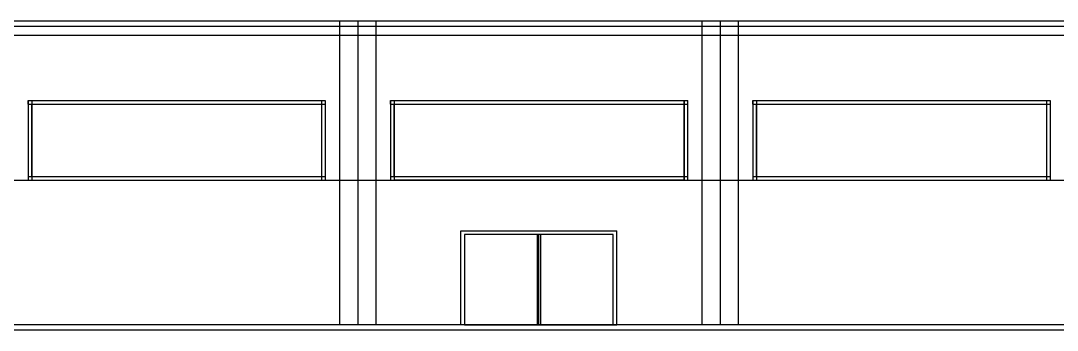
# Model space of a CAD drawing. Header units: millimetres. Extents: x 2513 to 2669, y 1505 to 1675.
# Drawn here: x 2541.63 to 2570.23, y 1531.05 to 1539.6 of the extents above; entities that cross this region are included whole.
import ezdxf

# ---------------------------------------------------------------- set-up
doc = ezdxf.new("R2010")
doc.units = ezdxf.units.MM

msp = doc.modelspace()

# ---------------------------------------------------------------- linework, layer by layer
at = {"color": 32, "true_color": 0xcd6928}
msp.add_line((2530.779, 1539.598), (2651.079, 1539.598), dxfattribs=at)
at = {"color": 7, "true_color": 0xffffff}
for p, q in [((2550.429, 1539.598), (2550.429, 1531.198)), ((2550.929, 1539.598), (2550.929, 1531.198)), ((2551.429, 1539.598), (2551.429, 1531.198)), ((2560.429, 1539.598), (2560.429, 1531.198)), ((2560.929, 1539.598), (2560.929, 1531.198)), ((2561.429, 1539.598), (2561.429, 1531.198)), ((2651.079, 1531.198), (2530.779, 1531.198))]:
    msp.add_line(p, q, dxfattribs=at)
for p, q in [((2530.779, 1539.448), (2651.079, 1539.448)), ((2530.779, 1539.198), (2651.079, 1539.198)), ((2530.779, 1535.198), (2651.079, 1535.198))]:
    msp.add_line(p, q)
at = {"color": 5}
for p, q in [((2541.834, 1537.398), (2541.834, 1535.198)), ((2541.834, 1537.398), (2541.834, 1535.198)), ((2541.834, 1537.298), (2541.834, 1537.398)), ((2541.834, 1537.398), (2550.034, 1537.398)), ((2541.834, 1537.298), (2549.934, 1537.298)), ((2541.934, 1537.398), (2541.934, 1535.198)), ((2541.934, 1537.398), (2541.934, 1535.198)), ((2541.934, 1535.298), (2541.934, 1537.298)), ((2549.934, 1537.398), (2549.934, 1535.198)), ((2549.934, 1537.398), (2549.934, 1535.198)), ((2549.934, 1537.298), (2550.034, 1537.298)), ((2550.034, 1537.398), (2550.034, 1535.198)), ((2551.834, 1537.398), (2551.834, 1535.198)), ((2551.834, 1537.398), (2551.834, 1535.198)), ((2551.834, 1537.298), (2551.834, 1537.398)), ((2551.834, 1537.398), (2560.034, 1537.398)), ((2551.834, 1537.298), (2559.934, 1537.298)), ((2551.934, 1537.398), (2551.934, 1535.198)), ((2551.934, 1537.398), (2551.934, 1535.198)), ((2551.934, 1535.298), (2551.934, 1537.298)), ((2559.934, 1535.298), (2559.934, 1537.398)), ((2559.934, 1537.398), (2559.934, 1535.198)), ((2559.934, 1537.298), (2560.034, 1537.298)), ((2560.034, 1535.298), (2560.034, 1537.398)), ((2561.834, 1537.398), (2561.834, 1535.198)), ((2561.834, 1537.398), (2561.834, 1535.198)), ((2561.834, 1537.298), (2561.834, 1537.398)), ((2561.834, 1537.398), (2570.034, 1537.398)), ((2561.834, 1537.298), (2569.934, 1537.298)), ((2561.934, 1537.398), (2561.934, 1535.198)), ((2561.934, 1537.398), (2561.934, 1535.198)), ((2561.934, 1535.298), (2561.934, 1537.298)), ((2569.934, 1537.398), (2569.934, 1535.198)), ((2569.934, 1537.398), (2569.934, 1535.198)), ((2569.934, 1537.298), (2570.034, 1537.298)), ((2570.034, 1537.398), (2570.034, 1535.198)), ((2541.834, 1535.298), (2550.034, 1535.298)), ((2541.834, 1535.298), (2550.034, 1535.298)), ((2551.834, 1535.298), (2560.034, 1535.298)), ((2551.834, 1535.298), (2560.034, 1535.298)), ((2559.934, 1535.198), (2559.934, 1535.298)), ((2560.034, 1535.198), (2560.034, 1535.298)), ((2561.834, 1535.298), (2570.034, 1535.298)), ((2561.834, 1535.298), (2570.034, 1535.298)), ((2541.834, 1535.198), (2550.034, 1535.198)), ((2541.834, 1535.198), (2550.034, 1535.198)), ((2551.834, 1535.198), (2560.034, 1535.198)), ((2551.834, 1535.198), (2560.034, 1535.198)), ((2561.834, 1535.198), (2570.034, 1535.198)), ((2561.834, 1535.198), (2570.034, 1535.198))]:
    msp.add_line(p, q, dxfattribs=at)
at = {"color": 1}
for p, q in [((2559.929, 1535.198), (2551.929, 1535.198)), ((2555.979, 1535.198), (2555.879, 1535.198)), ((2553.779, 1531.198), (2553.779, 1533.798)), ((2553.779, 1533.798), (2558.079, 1533.798)), ((2555.879, 1533.698), (2553.879, 1533.698)), ((2553.879, 1533.698), (2553.879, 1531.198)), ((2555.879, 1533.698), (2555.879, 1531.198)), ((2555.979, 1533.698), (2555.879, 1533.698)), ((2555.929, 1531.198), (2555.929, 1533.698)), ((2555.979, 1531.198), (2555.979, 1533.698)), ((2557.979, 1533.698), (2555.979, 1533.698)), ((2557.979, 1531.198), (2557.979, 1533.698)), ((2558.079, 1531.198), (2558.079, 1533.798)), ((2553.879, 1531.198), (2553.779, 1531.198)), ((2553.879, 1531.198), (2555.929, 1531.198)), ((2555.879, 1531.198), (2555.929, 1531.198)), ((2555.929, 1531.198), (2555.979, 1531.198)), ((2555.979, 1531.198), (2557.979, 1531.198)), ((2557.979, 1531.198), (2558.079, 1531.198))]:
    msp.add_line(p, q, dxfattribs=at)
at = {"color": 3}
msp.add_line((2668.579, 1531.048), (2523.279, 1531.048), dxfattribs=at)

doc.saveas('drawing.dxf')
